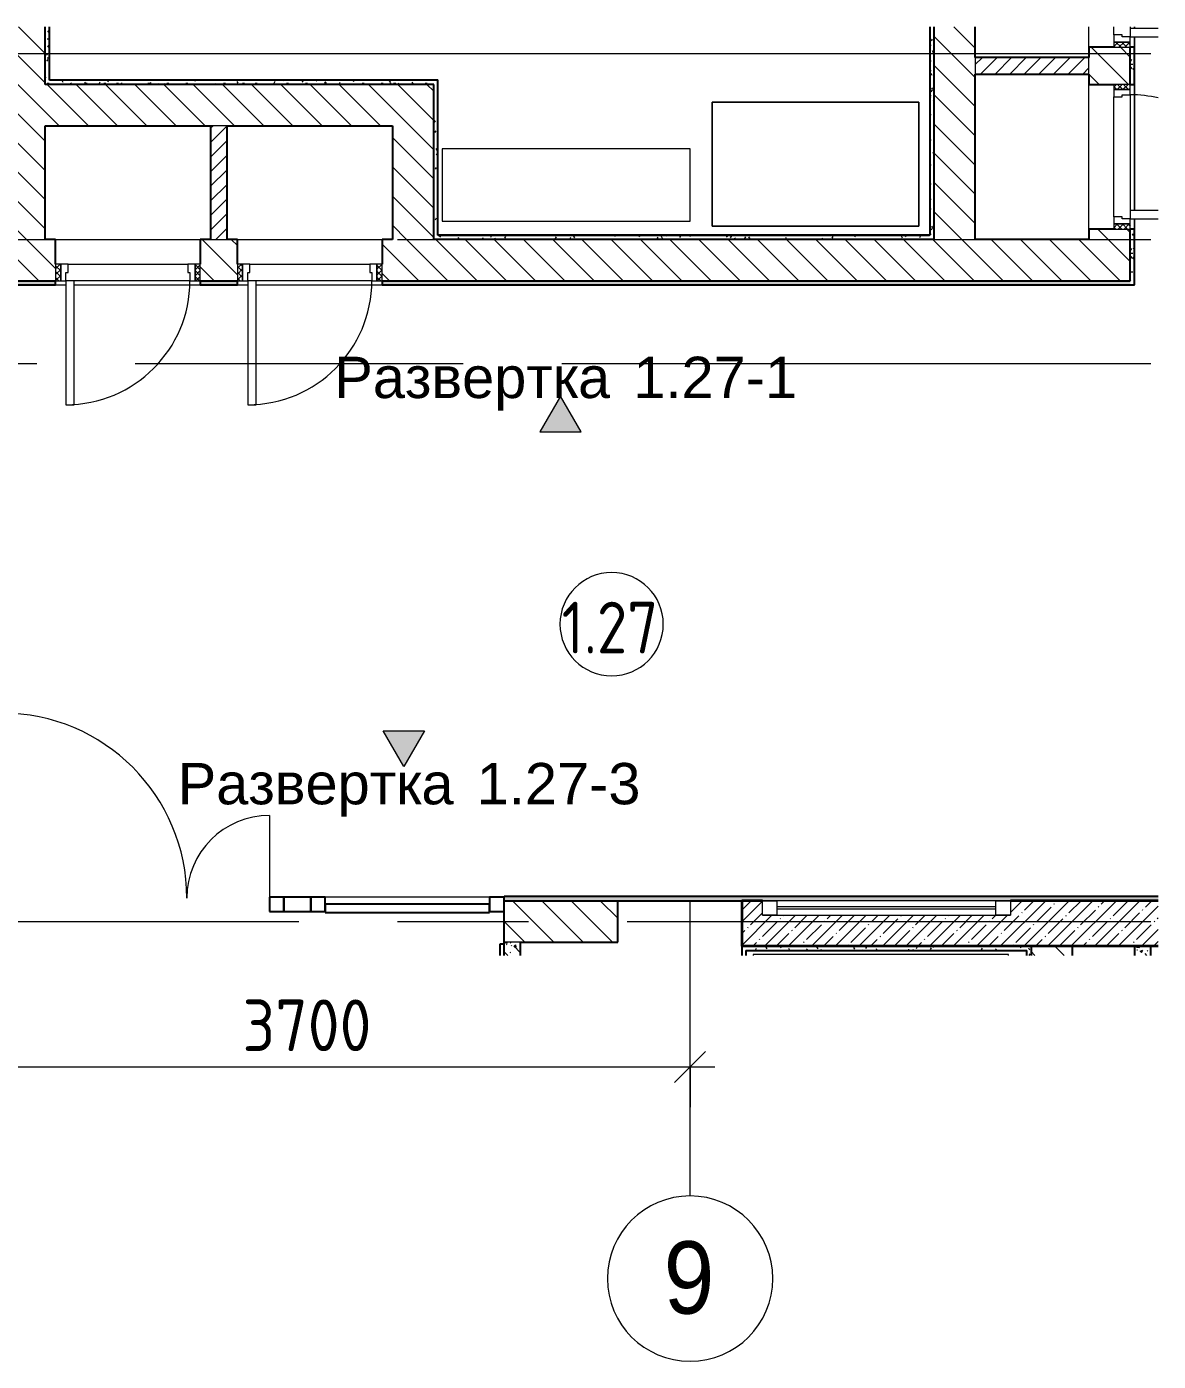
# Model space of a CAD drawing. Header units: millimetres. Extents: x 855 to 42585, y -1987 to 12400.
# Drawn here: x 11803 to 17278, y 5671 to 12129 of the extents above; entities that cross this region are included whole.
import ezdxf

# ---------------------------------------------------------------- set-up
doc = ezdxf.new("R2010")
doc.units = ezdxf.units.MM
doc.linetypes.add('Осевая', pattern=[3175, 635, -476.25, 1587.5, -476.25])
for name, color, linetype, lineweight in [('A-ANNO-DIMS', 7, 'Continuous', 9), ('A-ANNO-DIMS-100', 7, 'Continuous', 9), ('A-AREA-IDEN', 7, 'Continuous', 9), ('A-DOOR', 7, 'Continuous', 9), ('A-DOOR-1', 7, 'Continuous', 13), ('A-DOOR-FRAM', 7, 'Continuous', 13), ('A-DOOR-FRAM-1', 7, 'Continuous', 9), ('A-GLAZ', 7, 'Continuous', 9), ('A-GLAZ-1', 7, 'Continuous', 13), ('A-GLAZ-CURT', 7, 'Continuous', 9), ('A-GLAZ-CURT-1', 7, 'Continuous', 25), ('A-GLAZ-CWMG', 7, 'Continuous', 9), ('A-GLAZ-CWMG-1', 7, 'Continuous', 25), ('A-WALL-3', 7, 'Continuous', 9), ('G-ANNO-SYMB', 7, 'Continuous', 9), ('I-WALL', 7, 'Continuous', 9), ('Оси', 7, 'Continuous', 9), ('Оси-1', 7, 'Continuous', 20), ('Оси-2', 7, 'Осевая', 9)]:
    doc.layers.add(name, color=color, linetype=linetype, lineweight=lineweight)
for name, color, linetype, lineweight, true_color in [('A-WALL-1', 7, 'Continuous', 25, 0x3c3c3c), ('A-WALL-2', 7, 'Continuous', 35, 0x3c3c3c), ('A-WALL-FNSH-1', 7, 'Continuous', 13, 0x3c3c3c), ('I-FURN-1', 7, 'Continuous', 9, 0xf0f0f0)]:
    doc.layers.add(name, color=color, linetype=linetype, lineweight=lineweight, true_color=true_color)
doc.styles.add('Arial', font='arial.ttf', dxfattribs={"width": 0.9, "height": 350})
doc.styles.add('Arial_1', font='arial.ttf', dxfattribs={"height": 200})
doc.styles.add('GOST Common_4', font='GOST_Common.ttf', dxfattribs={"width": 0.9, "height": 250})
doc.styles.add('ISOCPEUR_1', font='isocpeur.ttf', dxfattribs={"width": 0.9, "height": 250})
doc.dimstyles.new('ISO-2_5_0_9К_БОЛЬШОЙ', dxfattribs={"dimscale": 304.8, "dimtxt": 248.995294, "dimasz": 0.492126, "dimexe": 0.393701, "dimexo": 0.984252, "dimgap": 0, "dimtad": 1, "dimdec": 0, "dimrnd": 10, "dimzin": 0, "dimdsep": 46, "dimtxsty": 'ISOCPEUR_1', "dimblk1": 'OBLIQUE', "dimblk2": 'OBLIQUE', "dimsah": 1, "dimcen": 0.09, "dimdle": 0.393701, "dimazin": 0, "dimtfac": 1, "dimtdec": 4, "dimtix": 1, "dimtmove": 0, "dimatfit": 3, "dimfxl": 1, "dimtvp": 1, "dimtolj": 1, "dimtzin": 0, "dimarcsym": 2})
pattern_1 = [(135, (-10897.06, 0), (-75.43415, -75.43415), [106.68, -17.78, 3.556, -17.78]), (135, (-10897.06, 75.39), (-75.43415, -75.43415), []), (50, (-10897.06, 0), (127.5292, -11.15758), [13.335, -146.685]), (355, (-10897.06, 0), (-24.66966, 133.74), [10.668, -117.348]), (100.451, (-10886.44, -0.93), (102.85973, 122.5818), [11.333, -124.663]), (46.184, (-10897.06, 35.56), (189.75516, -29.4304), [20.002, -220.027]), (96.636, (-10881.25, 33.1), (166.1822, 173.1996), [17, -186.995]), (351.184, (-10897.06, 35.56), (166.1839, 173.1976), [16.002, -176.022]), (21, (-10879.28, 26.67), (106.13027, -71.58603), [13.335, -146.685]), (326, (-10879.28, 26.67), (43.2619, 128.93175), [10.668, -117.348]), (71.451, (-10870.44, 20.7), (149.392, 57.34505), [11.333, -124.663]), (37.5, (-10897.063, 0), (2.16223, 59.18836), [3.353, -112.573, 3.353, -115.773, -117.793]), (37.5, (-10897.063, 0), (2.16223, 59.18836), [-235.052, 3.353, -114.44]), (7.5, (-10897.06, 0), (46.77386, 70.12615), [3.353, -64.567, 3.353, -109.906, -44.894]), (7.5, (-10897.06, 0), (46.77386, 70.12615), [-181.178, 3.353, -41.542]), (327.5, (-10936.71, 0), (94.91367, -4.01009), [3.353, -41.097, 3.353, -135.331, -184.023]), (327.5, (-10936.71, 0), (94.91367, -4.01009), [-183.134, 3.353, -180.67]), (317.5, (-10954.49, 0), (103.69057, 17.79882), [3.353, -54.432, 3.353, -88.748, -130.683]), (317.5, (-10954.49, 0), (103.69057, 17.79882), [-149.885, 3.353, -127.33])]
pattern_2 = [(135, (-10897.06, 0), (-70.71068, -70.71068), [])]
pattern_3 = [(45, (-10897.063, 0), (-35.35534, 35.35534), [])]
pattern_4 = [(135, (1951.41, 164.685), (-14.14214, -14.14214), []), (225, (1951.41, 164.685), (14.14214, -14.14214), [])]
pattern_5 = [(45, (-171.384, 164.685), (-14.1421, 14.1421), []), (135, (-171.384, 164.685), (-14.1421, -14.1421), [])]
pattern_6 = [(0, (-10897.063, 0), (121.92, 30.48), [10.058, -81.382, 10.058, -81.382, -487.68]), (0, (-10897.063, 0), (121.92, 30.48), [-182.88, 10.058, -172.822, 10.058, -81.382, -213.36]), (0, (-10897.063, 0), (121.92, 30.48), [-457.2, 10.058, -50.902, 10.058, -142.342]), (120, (-10851.343, 15.24), (-87.356454, 90.345817), [10.058, -81.382, 10.058, -81.382, -487.68]), (120, (-10851.343, 15.24), (-87.356454, 90.345817), [-182.88, 10.058, -172.822, 10.058, -81.382, -213.36]), (120, (-10851.343, 15.24), (-87.356454, 90.345817), [-457.2, 10.058, -50.902, 10.058, -142.342]), (240, (-10836.103, 76.2), (-34.563546, -120.825817), [10.058, -81.382, 10.058, -81.382, -487.68]), (240, (-10836.103, 76.2), (-34.563546, -120.825817), [-182.88, 10.058, -172.822, 10.058, -81.382, -213.36]), (240, (-10836.103, 76.2), (-34.563546, -120.825817), [-457.2, 10.058, -50.902, 10.058, -142.342])]

# ---------------------------------------------------------------- blocks, each defined once
blk = doc.blocks.new('110_Дверь_СКБ_1Ст - д-18 700x2100h_Технический шкаф ЭОМ и СС-23257539-План разверток пом_ 1_27_ Этаж 1')
at = {"layer": 'A-DOOR'}
h = blk.add_hatch(dxfattribs=at)
h.set_pattern_fill('FP_8', color=256, style=0, pattern_type=2)
h.set_pattern_definition(pattern_4)
h.paths.add_polyline_path([(362.5, 100), (337.5, 100), (337.5, 20), (362.5, 20)])
at = {"layer": 'A-DOOR-FRAM-1'}
h = blk.add_hatch(dxfattribs=at)
h.set_pattern_fill('FP_9', color=256, style=0, pattern_type=2)
h.set_pattern_definition(pattern_5)
h.paths.add_polyline_path([(-312.5, 100), (-337.5, 100), (-337.5, 20), (-312.5, 20)])
at = {"layer": 'A-DOOR'}
blk.add_arc((312.5, 100), 600, 90, 180, dxfattribs=at)
at = {"layer": 'A-DOOR-1'}
for p, q in [((312.5, 700), (272.5, 700)), ((272.5, 700), (272.5, 100)), ((312.5, 100), (312.5, 700)), ((272.5, 100), (312.5, 100))]:
    blk.add_line(p, q, dxfattribs=at)
at = {"layer": 'A-DOOR-FRAM'}
for p, q in [((-312.5, 100), (-337.5, 100)), ((-337.5, 100), (-337.5, 20)), ((-287.5, 100), (-312.5, 100)), ((-312.5, 100), (-312.5, 20)), ((-312.5, 20), (-312.5, 100)), ((-287.5, 60), (-287.5, 100)), ((312.5, 100), (312.5, 60)), ((337.5, 100), (312.5, 100)), ((337.5, 20), (337.5, 100)), ((362.5, 100), (337.5, 100)), ((337.5, 100), (337.5, 20)), ((362.5, 20), (362.5, 100)), ((-337.5, 20), (-312.5, 20)), ((-312.5, 20), (-277.5, 20)), ((-277.5, 60), (-287.5, 60)), ((-277.5, 20), (-277.5, 60)), ((312.5, 60), (302.5, 60)), ((302.5, 60), (302.5, 20)), ((302.5, 20), (337.5, 20)), ((337.5, 20), (362.5, 20))]:
    blk.add_line(p, q, dxfattribs=at)
at = {"layer": 'A-DOOR-FRAM-1'}
for p, q in [((-287.5, 100), (272.5, 100)), ((302.5, 20), (-277.5, 20))]:
    blk.add_line(p, q, dxfattribs=at)
blk = doc.blocks.new('110_Дверь_СКБ_1Ст - д-18 700x2100h_Технический шкаф ЭОМ и СС-V1-План разверток пом_ 1_27_ Этаж 1')
at = {"layer": 'A-DOOR'}
h = blk.add_hatch(dxfattribs=at)
h.set_pattern_fill('FP_8', color=256, style=0, pattern_type=2)
h.set_pattern_definition(pattern_4)
h.paths.add_polyline_path([(362.5, 100), (337.5, 100), (337.5, 20), (362.5, 20)])
at = {"layer": 'A-DOOR-FRAM-1'}
h = blk.add_hatch(dxfattribs=at)
h.set_pattern_fill('FP_9', color=256, style=0, pattern_type=2)
h.set_pattern_definition(pattern_5)
h.paths.add_polyline_path([(-312.5, 100), (-337.5, 100), (-337.5, 20), (-312.5, 20)])
at = {"layer": 'A-DOOR'}
blk.add_arc((312.5, 100), 600, 166.96028, 180, dxfattribs=at)
at = {"layer": 'A-DOOR-1'}
for p, q in [((272.5, 234.9), (272.5, 100)), ((312.5, 100), (312.5, 234.9)), ((272.5, 100), (312.5, 100))]:
    blk.add_line(p, q, dxfattribs=at)
at = {"layer": 'A-DOOR-FRAM'}
for p, q in [((-312.5, 100), (-337.5, 100)), ((-337.5, 100), (-337.5, 20)), ((-287.5, 100), (-312.5, 100)), ((-312.5, 100), (-312.5, 20)), ((-312.5, 20), (-312.5, 100)), ((-287.5, 60), (-287.5, 100)), ((312.5, 100), (312.5, 60)), ((337.5, 100), (312.5, 100)), ((337.5, 20), (337.5, 100)), ((362.5, 100), (337.5, 100)), ((337.5, 100), (337.5, 20)), ((362.5, 20), (362.5, 100)), ((-337.5, 20), (-312.5, 20)), ((-312.5, 20), (-277.5, 20)), ((-277.5, 60), (-287.5, 60)), ((-277.5, 20), (-277.5, 60)), ((312.5, 60), (302.5, 60)), ((302.5, 60), (302.5, 20)), ((302.5, 20), (337.5, 20)), ((337.5, 20), (362.5, 20))]:
    blk.add_line(p, q, dxfattribs=at)
at = {"layer": 'A-DOOR-FRAM-1'}
for p, q in [((-287.5, 100), (272.5, 100)), ((302.5, 20), (-277.5, 20))]:
    blk.add_line(p, q, dxfattribs=at)
blk = doc.blocks.new('110_Дверь_СКБ_1Ст - д-18 700x2100h_Технический шкаф ЭОМ и СС-V2-План разверток пом_ 1_27_ Этаж 1')
at = {"layer": 'A-DOOR'}
h = blk.add_hatch(dxfattribs=at)
h.set_pattern_fill('FP_8', color=256, style=0, pattern_type=2)
h.set_pattern_definition(pattern_4)
h.paths.add_polyline_path([(362.5, 100), (337.5, 100), (337.5, 20), (362.5, 20)])
at = {"layer": 'A-DOOR-1'}
for p, q in [((272.5, 234.9), (272.5, 100)), ((312.5, 100), (312.5, 234.9)), ((272.5, 100), (312.5, 100))]:
    blk.add_line(p, q, dxfattribs=at)
at = {"layer": 'A-DOOR-FRAM'}
for p, q in [((312.5, 100), (312.5, 60)), ((337.5, 100), (312.5, 100)), ((337.5, 20), (337.5, 100)), ((362.5, 100), (337.5, 100)), ((337.5, 100), (337.5, 20)), ((362.5, 20), (362.5, 100)), ((312.5, 60), (302.5, 60)), ((302.5, 60), (302.5, 20)), ((302.5, 20), (337.5, 20)), ((337.5, 20), (362.5, 20))]:
    blk.add_line(p, q, dxfattribs=at)
at = {"layer": 'A-DOOR-FRAM-1'}
for p, q in [((263.1, 100), (272.5, 100)), ((302.5, 20), (263.1, 20))]:
    blk.add_line(p, q, dxfattribs=at)
blk = doc.blocks.new('Прямоугольный импост - 50 x 70 мм-31700031-План разверток пом_ 1_27_ Этаж 1')
at = {"layer": 'A-GLAZ-CWMG-1'}
for p, q in [((-70, 35), (0, 35)), ((-70, -35), (-70, 35)), ((0, 35), (0, -35)), ((0, -35), (-70, -35))]:
    blk.add_line(p, q, dxfattribs=at)
blk = doc.blocks.new('Дверь_Витражная_остекление_ - ДВН_ДАО_Главный вход_1200 в свету-31742133-План разверток пом_ 1_27_ Этаж 1')
at = {"layer": 'A-DOOR'}
for p, q in [((-647.5, 925), (-647.5, 35)), ((647.5, 430), (647.5, 35))]:
    blk.add_line(p, q, dxfattribs=at)
for centre, radius, start, end in [((-647.5, 30), 895, 360, 90), ((647.5, 30), 400, 90, 180)]:
    blk.add_arc(centre, radius, start, end, dxfattribs=at)
blk = doc.blocks.new('Шкаф с вешалками - 2000-25410784-План разверток пом_ 1_27_ Этаж 1')
at = {"layer": 'I-FURN-1'}
for p, q in [((1000, 600), (0, 600)), ((0, 600), (0, 0)), ((0, 0), (0, 600)), ((0, 600), (1000, 600)), ((1000, 0), (1000, 600)), ((1000, 600), (1000, 0)), ((0, 0), (1000, 0)), ((1000, 0), (0, 0))]:
    blk.add_line(p, q, dxfattribs=at)
blk = doc.blocks.new('Стол базовый прямоугольный - 1_290-25520344-План разверток пом_ 1_27_ Этаж 1')
at = {"layer": 'I-FURN-1'}
for p, q in [((617.5, 455), (-617.5, 455)), ((-617.5, 455), (-617.5, 450.5)), ((617.5, 450.5), (617.5, 455))]:
    blk.add_line(p, q, dxfattribs=at)
blk = doc.blocks.new('Стол базовый прямоугольный - 3_2-25582691-План разверток пом_ 1_27_ Этаж 1')
at = {"layer": 'I-FURN-1'}
for p, q in [((600, 175), (-600, 175)), ((-600, 175), (-600, -175)), ((600, -175), (600, 175)), ((-600, -175), (600, -175))]:
    blk.add_line(p, q, dxfattribs=at)
blk = doc.blocks.new('Системная панель - Стемалит - 40мм-31720939-План разверток пом_ 1_27_ Этаж 1')
at = {"layer": 'A-GLAZ-CURT-1'}
for p, q in [((65, 35), (-65, 35)), ((-65, 35), (-65, -35)), ((65, -35), (65, 35)), ((-65, -35), (65, -35))]:
    blk.add_line(p, q, dxfattribs=at)
blk = doc.blocks.new('Прямоугольный импост - 50 x 70 мм-31687886-План разверток пом_ 1_27_ Этаж 1')
at = {"layer": 'A-GLAZ-CWMG-1'}
for p, q in [((-35, 35), (35, 35)), ((-35, -35), (-35, 35)), ((35, 35), (35, -35)), ((35, -35), (-35, -35))]:
    blk.add_line(p, q, dxfattribs=at)
blk = doc.blocks.new('Системная панель - Стекло - 40мм-31720953-План разверток пом_ 1_27_ Этаж 1')
at = {"layer": 'A-GLAZ-CURT-1'}
for p, q in [((397.5, 0), (-397.5, 0)), ((-397.5, 0), (-397.5, -40)), ((397.5, -40), (397.5, 0)), ((-397.5, -40), (397.5, -40))]:
    blk.add_line(p, q, dxfattribs=at)
blk = doc.blocks.new('Прямоугольный импост - 50 x 70 мм-31702100-План разверток пом_ 1_27_ Этаж 1')
at = {"layer": 'A-GLAZ-CWMG-1'}
for p, q in [((-35, 35), (35, 35)), ((-35, -35), (-35, 35)), ((35, 35), (35, -35)), ((35, -35), (-35, -35))]:
    blk.add_line(p, q, dxfattribs=at)
blk = doc.blocks.new('Прямоугольный импост - 50 x 70 мм-31720914-План разверток пом_ 1_27_ Этаж 1')
at = {"layer": 'A-GLAZ-CWMG'}
blk.add_line((24940, 7918), (24145, 7918), dxfattribs=at)
blk = doc.blocks.new('120_Окно_СКБ_1Ст - 120_Окно_СКБ_1Ст 400х1200 EI30-24228621-План разверток пом_ 1_27_ Этаж 1')
at = {"layer": 'A-GLAZ'}
for p, q in [((600, 110), (-600, 110)), ((530, 80), (-530, 80)), ((530, 70), (-530, 70)), ((-600, 40), (600, 40))]:
    blk.add_line(p, q, dxfattribs=at)
at = {"layer": 'A-GLAZ-1'}
for p, q in [((-600, 40), (-600, 110)), ((-600, 110), (-530, 110)), ((-530, 110), (-530, 40)), ((530, 40), (530, 110)), ((530, 110), (600, 110)), ((600, 110), (600, 40)), ((-530, 40), (-600, 40)), ((600, 40), (530, 40))]:
    blk.add_line(p, q, dxfattribs=at)
blk = doc.blocks.new('Ось сетки - D8-29747960-План разверток пом_ 1_27_ Этаж 1')
at = {"layer": 'Оси-1'}
for start, end in [(360, 180), (180, 360)]:
    blk.add_arc((0, 0), 4, start, end, dxfattribs=at)
blk = doc.blocks.new('Марка_Помещения - Номер-25198446-План разверток пом_ 1_27_ Этаж 1')
at = {"layer": 'A-AREA-IDEN'}
for start, end in [(360, 180), (180, 360)]:
    blk.add_arc((0, 0), 2.5, start, end, dxfattribs=at)
blk = doc.blocks.new('Фасад - Марка фасада_Указатель-25386507-План разверток пом_ 1_27_ Этаж 1')
at = {"layer": 'G-ANNO-SYMB'}
blk.add_hatch(color=256, dxfattribs=at).paths.add_polyline_path([(-1, 0), (0, 1.732), (1, 0), (0, 0)])
for p, q in [((0, 1.732), (-1, 0)), ((1, 0), (0, 1.732)), ((-1, 0), (0, 0)), ((0, 0), (1, 0))]:
    blk.add_line(p, q, dxfattribs=at)
blk = doc.blocks.new('DIMBLOCK4-План разверток пом_ 1_27_ Этаж 1')
at = {"layer": 'A-ANNO-DIMS-100'}
for p, q in [((11312.9, 6901.6), (11312.9, 7215.6)), ((15012.9, 6901.6), (15012.9, 7215.6)), ((11192.9, 7095.6), (15132.9, 7095.6)), ((11312.9, 7095.6), (11312.9, 6901.6)), ((15012.9, 7095.6), (15012.9, 6901.6))]:
    blk.add_line(p, q, dxfattribs=at)
at = {"layer": 'A-ANNO-DIMS-100', "lineweight": 20}
for p, q in [((11312.9, 7095.6), (11387.9, 7170.6)), ((15012.9, 7095.6), (15087.9, 7170.6)), ((11312.9, 7095.6), (11237.9, 7020.6)), ((15012.9, 7095.6), (14937.9, 7020.6))]:
    blk.add_line(p, q, dxfattribs=at)
at = {"layer": 'A-ANNO-DIMS-100', "color": 0, "insert": (12846.9, 7422.2), "char_height": 250, "width": 758.478, "attachment_point": 1, "line_spacing_factor": 1.149209, "style": 'ISOCPEUR_1'}
blk.add_mtext('3700', dxfattribs=at)
blk = doc.blocks.new('_Oblique')
at = {"color": 0, "linetype": 'ByBlock', "lineweight": -2}
blk.add_line((-0.5, -0.5), (0.5, 0.5), dxfattribs=at)

msp = doc.modelspace()

# ---------------------------------------------------------------- hatches: boundary and pattern name
at = {"layer": 'I-WALL'}
h = msp.add_hatch(dxfattribs=at)
h.set_pattern_fill('FP_1', color=256, style=0, pattern_type=2)
h.set_pattern_definition(pattern_2)
h.paths.add_polyline_path([(11892.9, 10900), (11892.9, 12129.4), (11692.9, 12129.4), (11692.9, 10900)])
h = msp.add_hatch(dxfattribs=at)
h.set_pattern_fill('FP_10', color=256, style=0, pattern_type=2)
h.set_pattern_definition(pattern_6)
h.paths.add_polyline_path([(11912.9, 11870), (11912.9, 12129.4), (11892.9, 12129.4), (11892.9, 11870)])
h = msp.add_hatch(dxfattribs=at)
h.set_pattern_fill('FP_10', color=256, style=0, pattern_type=2)
h.set_pattern_definition(pattern_6)
h.paths.add_polyline_path([(16192.9, 11120), (16192.9, 12129.4), (16172.9, 12129.4), (16172.9, 11120)])
h = msp.add_hatch(dxfattribs=at)
h.set_pattern_fill('FP_1', color=256, style=0, pattern_type=2)
h.set_pattern_definition(pattern_2)
h.paths.add_polyline_path([(16392.9, 11100), (16392.9, 12129.4), (16192.9, 12129.4), (16192.9, 11100), (16253.7, 11100)])
h = msp.add_hatch(dxfattribs=at)
h.set_pattern_fill('FP_1', color=256, style=0, pattern_type=2)
h.set_pattern_definition(pattern_2)
h.paths.add_polyline_path([(17142.9, 10900), (17142.9, 11150), (16942.9, 11150), (16942.9, 10900)])
h.paths.add_polyline_path([(17142.9, 11850), (17142.9, 12030), (16942.9, 12030), (16942.9, 11850), (17062.9, 11850)])
h = msp.add_hatch(dxfattribs=at)
h.set_pattern_fill('FP_10', color=256, style=0, pattern_type=2)
h.set_pattern_definition(pattern_6)
h.paths.add_polyline_path([(17142.9, 10880), (17162.9, 10880), (17162.9, 11150), (17142.9, 11150), (17142.9, 10900)])
h.paths.add_polyline_path([(17162.9, 11850), (17162.9, 12030), (17142.9, 12030), (17142.9, 11850)])
h = msp.add_hatch(dxfattribs=at)
h.set_pattern_fill('FP_7', color=256, style=0, pattern_type=2)
h.set_pattern_definition(pattern_3)
h.paths.add_polyline_path([(16942.9, 11900), (16942.9, 11980), (16392.9, 11980), (16392.9, 11900)])
h = msp.add_hatch(dxfattribs=at)
h.set_pattern_fill('FP_10', color=256, style=0, pattern_type=2)
h.set_pattern_definition(pattern_6)
h.paths.add_polyline_path([(13772.9, 11850), (13772.9, 11870), (11892.9, 11870), (11892.9, 11850), (13181.1, 11850)])
h = msp.add_hatch(dxfattribs=at)
h.set_pattern_fill('FP_1', color=256, style=0, pattern_type=2)
h.set_pattern_definition(pattern_2)
h.paths.add_polyline_path([(12692.9, 11650), (13772.9, 11650), (13772.9, 11850), (11892.9, 11850), (11892.9, 11650), (12156.9, 11650)])
h = msp.add_hatch(dxfattribs=at)
h.set_pattern_fill('FP_10', color=256, style=0, pattern_type=2)
h.set_pattern_definition(pattern_6)
h.paths.add_polyline_path([(13792.9, 11120), (13792.9, 11870), (13772.9, 11870), (13772.9, 11120)])
h = msp.add_hatch(dxfattribs=at)
h.set_pattern_fill('FP_7', color=256, style=0, pattern_type=2)
h.set_pattern_definition(pattern_3)
h.paths.add_polyline_path([(12692.9, 11100), (12772.9, 11100), (12772.9, 11650), (12692.9, 11650)])
h = msp.add_hatch(dxfattribs=at)
h.set_pattern_fill('FP_1', color=256, style=0, pattern_type=2)
h.set_pattern_definition(pattern_2)
h.paths.add_polyline_path([(13572.9, 11100), (13772.9, 11100), (13772.9, 11650), (13572.9, 11650)])
h = msp.add_hatch(dxfattribs=at)
h.set_pattern_fill('FP_10', color=256, style=0, pattern_type=2)
h.set_pattern_definition(pattern_6)
h.paths.add_polyline_path([(16192.9, 11100), (16192.9, 11120), (13772.9, 11120), (13772.9, 11100), (15229.5, 11100)])
h = msp.add_hatch(dxfattribs=at)
h.set_pattern_fill('FP_1', color=256, style=0, pattern_type=2)
h.set_pattern_definition(pattern_2)
h.paths.add_polyline_path([(16942.9, 10900), (16942.9, 11100), (13522.9, 11100), (13522.9, 10900), (15229.5, 10900)])
h.paths.add_polyline_path([(12642.9, 10900), (12822.9, 10900), (12822.9, 11100), (12642.9, 11100), (12642.9, 10980)])
h.paths.add_polyline_path([(11942.9, 10900), (11942.9, 11100), (11892.9, 11100), (11892.9, 10900)])
h = msp.add_hatch(dxfattribs=at)
h.set_pattern_fill('FP_10', color=256, style=0, pattern_type=2)
h.set_pattern_definition(pattern_6)
h.paths.add_polyline_path([(12642.9, 10880), (12822.9, 10880), (12822.9, 10900), (12642.9, 10900)])
h.paths.add_polyline_path([(11672.9, 10880), (11942.9, 10880), (11942.9, 10900), (11672.9, 10900)])
h.paths.add_polyline_path([(13522.9, 10880), (17142.9, 10880), (17142.9, 10900), (13522.9, 10900)])
h = msp.add_hatch(dxfattribs=at)
h.set_pattern_fill('FP_10', color=256, style=0, pattern_type=2)
h.set_pattern_definition(pattern_6)
h.paths.add_polyline_path([(9368.7, 7900), (11612.9, 7900), (11612.9, 7920), (9368.7, 7920), (9368.7, 7910), (9322.9, 7910), (9322.9, 7900)])
h.paths.add_polyline_path([(15262.9, 7900), (17277.8, 7900), (17277.8, 7920), (14112.9, 7920), (14112.9, 7900)])
h = msp.add_hatch(dxfattribs=at)
h.set_pattern_fill('FP_1', color=256, style=0, pattern_type=2)
h.set_pattern_definition(pattern_2)
h.paths.add_polyline_path([(14192.9, 7700), (14662.9, 7700), (14662.9, 7900), (14112.9, 7900), (14112.9, 7700)])
h = msp.add_hatch(dxfattribs=at)
h.set_pattern_fill('FP_3', color=256, style=0, pattern_type=2)
h.set_pattern_definition([(45, (-10897.06, 0), (-57.02463, 57.02463), []), (45, (-10840.04, 0), (-57.02463, 57.02463), [100.806, -20.161, 3.353, -16.808])])
h.paths.add_polyline_path([(17277.8, 7680), (17277.8, 7900), (16562.9, 7900), (16562.9, 7830), (15362.9, 7830), (15362.9, 7900), (15262.9, 7900), (15262.9, 7680), (17242.9, 7680)])
h = msp.add_hatch(dxfattribs=at)
h.set_pattern_fill('FP_10', color=256, style=0, pattern_type=2)
h.set_pattern_definition(pattern_6)
h.paths.add_polyline_path([(14112.9, 7635.6), (14112.9, 7690), (14092.9, 7690), (14092.9, 7635.6)])
h = msp.add_hatch(dxfattribs=at)
h.set_pattern_fill('FP_6', color=256, style=0, pattern_type=2)
h.set_pattern_definition(pattern_1)
h.paths.add_polyline_path([(14112.9, 7635.6), (14192.9, 7635.6), (14192.9, 7700), (14112.9, 7700)])
h = msp.add_hatch(dxfattribs=at)
h.set_pattern_fill('FP_10', color=256, style=0, pattern_type=2)
h.set_pattern_definition(pattern_6)
h.paths.add_polyline_path([(15282.9, 7660), (16642.9, 7660), (16642.9, 7680), (15262.9, 7680), (15262.9, 7660)])
h = msp.add_hatch(dxfattribs=at)
h.set_pattern_fill('FP_10', color=256, style=0, pattern_type=2)
h.set_pattern_definition(pattern_6)
h.paths.add_polyline_path([(15262.9, 7635.6), (15282.9, 7635.6), (15282.9, 7660), (15262.9, 7660)])
h = msp.add_hatch(dxfattribs=at)
h.set_pattern_fill('FP_10', color=256, style=0, pattern_type=2)
h.set_pattern_definition(pattern_6)
h.paths.add_polyline_path([(16662.9, 7635.6), (16662.9, 7680), (16642.9, 7680), (16643.6, 7635.6)])
h = msp.add_hatch(dxfattribs=at)
h.set_pattern_fill('FP_1', color=256, style=0, pattern_type=2)
h.set_pattern_definition(pattern_2)
h.paths.add_polyline_path([(16662.9, 7635.6), (16862.9, 7635.6), (16862.9, 7680), (16662.9, 7680)])
h = msp.add_hatch(dxfattribs=at)
h.set_pattern_fill('FP_6', color=256, style=0, pattern_type=2)
h.set_pattern_definition(pattern_1)
h.paths.add_polyline_path([(17242.9, 7635.6), (17242.9, 7680), (17162.9, 7680), (17162.9, 7635.6)])

# ---------------------------------------------------------------- linework, layer by layer
at = {"layer": 'A-WALL-1'}
for p, q in [((11892.9, 11850), (11892.9, 12129.4)), ((11912.9, 11870), (11912.9, 12129.4)), ((16172.9, 12129.4), (16172.9, 11120)), ((16192.9, 12129.4), (16192.9, 11100)), ((16392.9, 11980), (16392.9, 12129.4)), ((16942.9, 12030), (16942.9, 11980)), ((17062.9, 12030), (16942.9, 12030)), ((17142.9, 11850), (17142.9, 12030)), ((17162.9, 12030), (17142.9, 12030)), ((17162.9, 11850), (17162.9, 12030)), ((16942.9, 11980), (16392.9, 11980)), ((16392.9, 11100), (16392.9, 11900)), ((16392.9, 11900), (16942.9, 11900)), ((16942.9, 11900), (16942.9, 11850)), ((13772.9, 11850), (11892.9, 11850)), ((13792.9, 11870), (11912.9, 11870)), ((13772.9, 11100), (13772.9, 11850)), ((13792.9, 11120), (13792.9, 11870)), ((16942.9, 11850), (17062.9, 11850)), ((17142.9, 11850), (17162.9, 11850)), ((11892.9, 11650), (12692.9, 11650)), ((11892.9, 11100), (11892.9, 11650)), ((12692.9, 11650), (12692.9, 11100)), ((12772.9, 11650), (13572.9, 11650)), ((12772.9, 11100), (12772.9, 11650)), ((13572.9, 11650), (13572.9, 11100)), ((16172.9, 11120), (13792.9, 11120)), ((16942.9, 11150), (16942.9, 11100)), ((17062.9, 11150), (16942.9, 11150)), ((17142.9, 10900), (17142.9, 11150)), ((17162.9, 11150), (17142.9, 11150)), ((17162.9, 10880), (17162.9, 11150)), ((11942.9, 11100), (11892.9, 11100)), ((11942.9, 10980), (11942.9, 11100)), ((12692.9, 11100), (12642.9, 11100)), ((12642.9, 11100), (12642.9, 10980)), ((12822.9, 11100), (12772.9, 11100)), ((12822.9, 10980), (12822.9, 11100)), ((13572.9, 11100), (13522.9, 11100)), ((13522.9, 11100), (13522.9, 10980)), ((16192.9, 11100), (13772.9, 11100)), ((16942.9, 11100), (16392.9, 11100)), ((11672.9, 10880), (11942.9, 10880)), ((11692.9, 10900), (11942.9, 10900)), ((11942.9, 10880), (11942.9, 10900)), ((12642.9, 10900), (12822.9, 10900)), ((12642.9, 10900), (12642.9, 10880)), ((12642.9, 10880), (12822.9, 10880)), ((12822.9, 10880), (12822.9, 10900)), ((13522.9, 10900), (17142.9, 10900)), ((13522.9, 10900), (13522.9, 10880)), ((13522.9, 10880), (17162.9, 10880)), ((14112.9, 7635.6), (14112.9, 7920)), ((17277.8, 7920), (14112.9, 7920)), ((14112.9, 7900), (15262.9, 7900)), ((14662.9, 7700), (14662.9, 7900)), ((14112.9, 7690), (14092.9, 7690)), ((14092.9, 7690), (14092.9, 7635.6)), ((14192.9, 7700), (14662.9, 7700)), ((14192.9, 7635.6), (14192.9, 7700)), ((15262.9, 7680), (15262.9, 7635.6)), ((15282.9, 7660), (16642.9, 7660)), ((15282.9, 7660), (15282.9, 7635.6)), ((16642.9, 7635.6), (16642.9, 7660)), ((16662.9, 7680), (16662.9, 7635.6)), ((16862.9, 7635.6), (16862.9, 7680)), ((17162.9, 7680), (17162.9, 7635.6)), ((17242.9, 7635.6), (17242.9, 7680))]:
    msp.add_line(p, q, dxfattribs=at)
at = {"layer": 'A-WALL-2'}
for p, q in [((15262.9, 7900), (15262.9, 7680)), ((15362.9, 7900), (15262.9, 7900)), ((17277.8, 7900), (16562.9, 7900)), ((17277.8, 7680), (15262.9, 7680))]:
    msp.add_line(p, q, dxfattribs=at)
at = {"layer": 'A-WALL-3'}
for p, q in [((16392.9, 11980), (16392.9, 11900)), ((16942.9, 11900), (16942.9, 11980)), ((12772.9, 11650), (12692.9, 11650)), ((12692.9, 11100), (12772.9, 11100)), ((14192.9, 7700), (14112.9, 7700)), ((15282.9, 7659), (15283.9, 7659)), ((16642.9, 7659), (16641.9, 7659))]:
    msp.add_line(p, q, dxfattribs=at)
at = {"layer": 'A-WALL-FNSH-1'}
for p, q in [((11913.9, 11871), (11913.9, 12129.4)), ((16171.9, 12129.4), (16171.9, 11119)), ((17163.9, 12030), (17162.9, 12030)), ((17163.9, 11850), (17163.9, 12030)), ((13793.9, 11871), (11913.9, 11871)), ((13793.9, 11119), (13793.9, 11871)), ((17162.9, 11850), (17163.9, 11850)), ((13793.9, 11119), (16171.9, 11119)), ((17163.9, 11150), (17162.9, 11150)), ((17163.9, 10879), (17163.9, 11150)), ((11671.9, 10879), (11942.9, 10879)), ((11942.9, 10879), (11942.9, 10880)), ((12642.9, 10880), (12642.9, 10879)), ((12642.9, 10879), (12822.9, 10879)), ((12822.9, 10879), (12822.9, 10880)), ((13522.9, 10880), (13522.9, 10879)), ((13522.9, 10879), (17163.9, 10879)), ((17277.8, 7921), (14112.9, 7921)), ((14112.9, 7920), (14112.9, 7921)), ((14092.9, 7690), (14091.9, 7690)), ((14091.9, 7690), (14091.9, 7635.6)), ((15283.9, 7659), (16641.9, 7659)), ((15283.9, 7635.6), (15283.9, 7659)), ((16641.9, 7659), (16641.9, 7635.6))]:
    msp.add_line(p, q, dxfattribs=at)
at = {"layer": 'I-WALL'}
for p, q in [((16942.9, 12030), (16942.9, 12129.4)), ((17162.9, 12120), (17162.9, 12129.4)), ((17162.9, 12030), (17162.9, 12080)), ((17163.9, 12129.4), (17163.9, 12120)), ((17163.9, 12080), (17163.9, 12030)), ((16942.9, 11150), (16942.9, 11850)), ((17162.9, 11240), (17162.9, 11850)), ((17163.9, 11850), (17163.9, 11240)), ((17162.9, 11150), (17162.9, 11200)), ((17163.9, 11200), (17163.9, 11150)), ((11942.9, 11100), (12642.9, 11100)), ((12822.9, 11100), (13522.9, 11100)), ((11942.9, 10880), (11992.9, 10880)), ((11992.9, 10879), (11942.9, 10879)), ((12032.9, 10880), (12642.9, 10880)), ((12642.9, 10879), (12032.9, 10879)), ((12822.9, 10880), (12872.9, 10880)), ((12872.9, 10879), (12822.9, 10879)), ((12912.9, 10880), (13522.9, 10880)), ((13522.9, 10879), (12912.9, 10879))]:
    msp.add_line(p, q, dxfattribs=at)
at = {"layer": 'Оси'}
for p, q in [((7921.7, 12000), (12556.9, 12000)), ((12607.7, 12000), (17242.9, 12000)), ((14742.9, 11100), (17242.9, 11100)), ((14742.9, 10500), (17242.9, 10500)), ((15012.9, 7211.1), (15012.9, 7900)), ((14742.9, 7800), (17242.9, 7800)), ((15012.9, 6471.4), (15012.9, 7160.3))]:
    msp.add_line(p, q, dxfattribs=at)
at = {"layer": 'Оси-2'}
for p, q in [((12556.9, 12000), (12607.7, 12000)), ((10421.7, 11100), (14742.9, 11100)), ((11216.8, 10500), (14742.9, 10500)), ((10421.7, 7800), (14742.9, 7800)), ((15012.9, 7160.3), (15012.9, 7211.1))]:
    msp.add_line(p, q, dxfattribs=at)

# ---------------------------------------------------------------- block references
at = {"layer": 'A-AREA-IDEN', "xscale": 99.99999999999993, "yscale": 99.99999999999993, "zscale": 99.99999999999993}
msp.add_blockref('Марка_Помещения - Номер-25198446-План разверток пом_ 1_27_ Этаж 1', (14633.2, 9238.1), dxfattribs=at)
at = {"layer": 'A-DOOR'}
for name, p, rotation in [('110_Дверь_СКБ_1Ст - д-18 700x2100h_Технический шкаф ЭОМ и СС-V2-План разверток пом_ 1_27_ Этаж 1', (17042.9, 12392.5), 270), ('110_Дверь_СКБ_1Ст - д-18 700x2100h_Технический шкаф ЭОМ и СС-V1-План разверток пом_ 1_27_ Этаж 1', (17042.9, 11512.5), 270), ('110_Дверь_СКБ_1Ст - д-18 700x2100h_Технический шкаф ЭОМ и СС-23257539-План разверток пом_ 1_27_ Этаж 1', (12305.4, 11000), 180), ('110_Дверь_СКБ_1Ст - д-18 700x2100h_Технический шкаф ЭОМ и СС-23257539-План разверток пом_ 1_27_ Этаж 1', (13185.4, 11000), 180)]:
    msp.add_blockref(name, p, dxfattribs=dict(at, rotation=rotation))
msp.add_blockref('Дверь_Витражная_остекление_ - ДВН_ДАО_Главный вход_1200 в свету-31742133-План разверток пом_ 1_27_ Этаж 1', (12330.4, 7883), dxfattribs=at)
at = {"layer": 'A-GLAZ'}
msp.add_blockref('120_Окно_СКБ_1Ст - 120_Окно_СКБ_1Ст 400х1200 EI30-24228621-План разверток пом_ 1_27_ Этаж 1', (15962.9, 7790), dxfattribs=at)
at = {"layer": 'A-GLAZ-CURT'}
for name, p in [('Системная панель - Стемалит - 40мм-31720939-План разверток пом_ 1_27_ Этаж 1', (13112.9, 7883)), ('Системная панель - Стекло - 40мм-31720953-План разверток пом_ 1_27_ Этаж 1', (13645.4, 7883))]:
    msp.add_blockref(name, p, dxfattribs=at)
at = {"layer": 'A-GLAZ-CWMG', "extrusion": (0, 0, -1), "rotation": 180}
for name, p in [('Прямоугольный импост - 50 x 70 мм-31687886-План разверток пом_ 1_27_ Этаж 1', (-13012.9, 7883)), ('Прямоугольный импост - 50 x 70 мм-31702100-План разверток пом_ 1_27_ Этаж 1', (-13212.9, 7883)), ('Прямоугольный импост - 50 x 70 мм-31700031-План разверток пом_ 1_27_ Этаж 1', (-14112.9, 7883))]:
    msp.add_blockref(name, p, dxfattribs=at)
at = {"layer": 'A-GLAZ-CWMG'}
msp.add_blockref('Прямоугольный импост - 50 x 70 мм-31720914-План разверток пом_ 1_27_ Этаж 1', (-10897.1, 0), dxfattribs=at)
at = {"layer": 'G-ANNO-SYMB', "xscale": 99.99999999999993, "yscale": 99.99999999999993, "zscale": 99.99999999999993}
msp.add_blockref('Фасад - Марка фасада_Указатель-25386507-План разверток пом_ 1_27_ Этаж 1', (14386.2, 10168.5), dxfattribs=at)
at = {"layer": 'G-ANNO-SYMB', "extrusion": (0, 0, -1), "xscale": 99.99999999999993, "yscale": 99.99999999999993, "zscale": 99.99999999999993, "rotation": 180}
msp.add_blockref('Фасад - Марка фасада_Указатель-25386507-План разверток пом_ 1_27_ Этаж 1', (-13628.5, 8722.3), dxfattribs=at)
at = {"layer": 'I-FURN-1'}
for name, p in [('Шкаф с вешалками - 2000-25410784-План разверток пом_ 1_27_ Этаж 1', (15120.2, 11163.4)), ('Стол базовый прямоугольный - 1_290-25520344-План разверток пом_ 1_27_ Этаж 1', (15935.4, 7185.1))]:
    msp.add_blockref(name, p, dxfattribs=at)
at = {"layer": 'I-FURN-1', "rotation": 180}
msp.add_blockref('Стол базовый прямоугольный - 3_2-25582691-План разверток пом_ 1_27_ Этаж 1', (14412.9, 11363.9), dxfattribs=at)
at = {"layer": 'Оси-1', "xscale": 99.99999999999993, "yscale": 99.99999999999993, "zscale": 99.99999999999993}
msp.add_blockref('Ось сетки - D8-29747960-План разверток пом_ 1_27_ Этаж 1', (15012.9, 6071.4), dxfattribs=at)

# ---------------------------------------------------------------- texts
at = {"layer": 'A-AREA-IDEN', "insert": (14391.3, 9346.7), "char_height": 250, "width": 606.076, "attachment_point": 1, "style": 'GOST Common_4'}
msp.add_mtext('1.27', dxfattribs=at)
at = {"layer": 'G-ANNO-SYMB', "char_height": 200, "attachment_point": 1, "style": 'Arial_1'}
for s, insert, width in [('Развертка', (13291.5, 10532.4), 1659.493), (' 1.27-1', (14660.7, 10532.4), 1074.261), ('Развертка', (12533.7, 8566.6), 1659.493), (' 1.27-3', (13902.9, 8566.6), 1074.261)]:
    msp.add_mtext(s, dxfattribs=dict(at, insert=insert, width=width))
at = {"layer": 'Оси', "insert": (14885.4, 6252), "char_height": 350, "width": 303.038, "attachment_point": 1, "style": 'Arial'}
msp.add_mtext('\\fArial|b0|i0|c204|p34|;\\W.9;9', dxfattribs=at)

# ---------------------------------------------------------------- dimensions: what is measured, and where the dimension line sits
at = {"layer": 'A-ANNO-DIMS'}
dim = msp.add_linear_dim(base=(15012.9, 7095.6), p1=(11312.9, 7201.6), p2=(15012.9, 7201.6), dimstyle='ISO-2_5_0_9К_БОЛЬШОЙ', override={"dimpost": '<>', "dimfxl": 3700}, dxfattribs=at)
dim.commit()
dim.dimension.update_dxf_attribs({"geometry": 'DIMBLOCK4-План разверток пом_ 1_27_ Этаж 1', "text_midpoint": (13162.9, 7220.6)})

doc.saveas('drawing.dxf')
